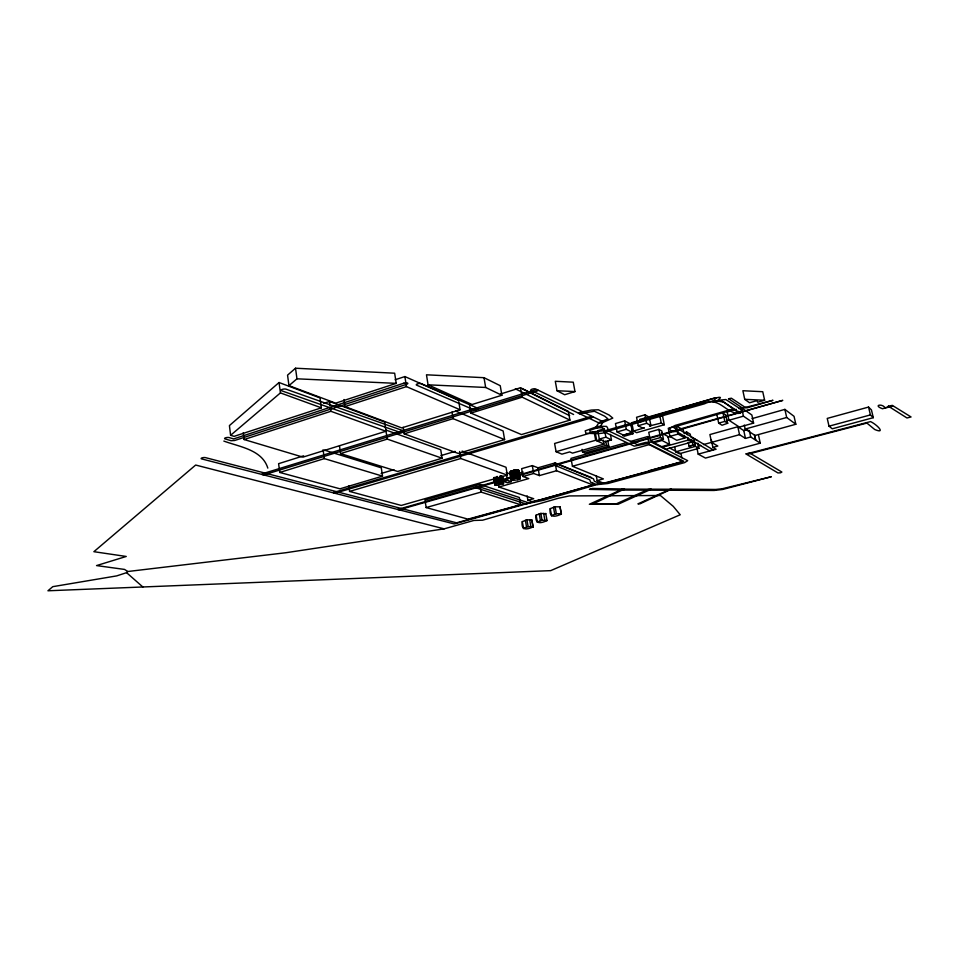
<?xml version="1.0" encoding="UTF-8"?>
<svg xmlns="http://www.w3.org/2000/svg" width="959" height="959" viewBox="0 0 959 959"><rect width="100%" height="100%" fill="white"/><g stroke="black" fill="none" stroke-linecap="round" stroke-linejoin="round"><path stroke-width="1.44" d="M518.819 470.425L520.198 478.517L516.673 477.93L511.722 479.476L510.488 471.576L516.362 470.018L518.675 470.294L518.363 471.217M497.062 485.218C515.966 481.322 487.616 482.821 496.798 485.23M503.367 483.288L502.252 476.635M510.691 472.523L510.548 471.528M520.198 478.517L517.908 479.752M520.054 478.733L518.615 470.258M503.175 483.588L502.013 476.407M511.674 479.512L512.777 480.435L517.632 479.836M126.588 572.667L127.739 571.516L285.77 552.744L444.161 528.853L473.89 520.449L482.605 520.198L558.222 498.284L569.346 495.923L660.391 495.503L673.254 506.352L680.219 514.767L550.682 570.641L47.95 590.78L52.781 586.668L116.698 575.891L126.588 572.667L142.855 586.98M279.045 382.521L229.417 425.592L230.604 435.302L234.104 436.357L321.373 407.839L319.982 397.901L279.045 382.521L280.424 392.902L230.604 435.302M295.528 368.22L287.556 375.137L288.959 385.638L335.674 403.164L396.211 383.36L394.652 373.207L295.528 368.22L296.966 378.817L288.959 385.638M503.007 483.72L501.833 476.323M511.818 479.38L510.608 471.492M495.18 484.055L494.245 477.486M519.634 479.044L518.232 470.114M502.72 483.899L501.437 476.227M512.262 479.104L511.015 471.253M495.503 483.875L494.82 478.601M502.552 483.983L501.257 476.191M533.12 526.899C527.654 529.38 520.677 531.298 522.307 521.6L526.959 519.874L531.777 519.862L533.12 526.899L531.777 519.862M545.695 513.425L547.062 520.557C541.344 523.278 534.571 524.969 536.081 515.187L540.84 513.413L545.851 513.736M561.387 514.072C555.585 516.841 548.74 518.531 550.25 508.63L555.117 506.808L559.996 506.832L561.387 514.072L559.996 506.832M537.268 522.02L542.039 520.257L547.062 520.557M551.473 515.546L556.352 513.736L561.231 513.748M523.47 528.349L528.133 526.635L532.952 526.611M495.791 483.732L495.024 478.505M676.778 429.944L675.46 430.915L709.24 450.718L713.184 449.843L679.559 429.764L677.653 429.74L397.673 509.445L454.278 523.938L529.236 502.995L478.961 486.704L476.251 486.908L475.173 487.556L525.076 503.667L456.568 522.823L205.55 457.647A2.493 0.707 -6.1 0 0 202.049 457.875A2.493 0.707 -6.1 0 0 201.678 458.917L399.088 509.816L782.784 400.359L676.778 429.944C672.043 431.982 682.592 430.375 678.469 429.644M323.818 403.319L329.488 401.449L384.547 421.996L387.256 439.102L442.087 458.222L440.732 449.735L385.902 430.028M395.132 379.764L404.89 376.563L458.546 400.347M244.113 439.534L330.879 411.291L385.938 431.238L302.936 457.131L244.113 439.534L243.262 432.689M343.993 399.519L345 406.58L406.448 386.621L460.092 409.757L458.774 401.689M303.631 455.825L278.601 463.677L279.752 472.451L339.977 488.814L382.521 476.143L381.286 467.812L324.502 450.155M500.622 393.981L520.509 387.736L568.315 411.315L569.934 420.126L521.444 434.571L470.905 413.113L469.359 403.811M501.881 395.252L472.092 404.506L428.062 384.823L426.479 374.801L484.007 377.69L500.238 385.698L501.881 395.252L485.662 387.46L428.062 384.823M460.092 409.757L401.701 427.894L345 406.58M279.752 472.451L324.322 458.606L382.521 476.143M339.498 445.935L340.577 453.607L387.256 439.102M403.2 427.33L404.195 433.84L453.08 418.651L504.602 439.594L503.127 430.951L455.645 411.087M470.905 413.113L522.164 397.182L569.934 420.126M574.992 391.56L564.659 394.724L557.011 390.733L555.297 381.286L573.254 382.185L574.992 391.56L557.011 390.733M381.143 473.494L393.945 469.67M440.888 455.621L455.117 451.377M442.087 458.222L397.649 471.468L340.577 453.607M504.602 439.594L458.222 453.415L404.195 433.84M348.8 485.985L349.567 491.416L460.752 458.51L507.371 475.149L506.016 467.249L462.13 451.102M648.392 417.86L659.552 414.6L662.621 416.362L664.299 424.753L661.242 423.027L649.471 425.976L650.909 425.58L649.243 417.165L644.975 414.803L636.56 417.273L638.214 425.724L642.482 428.014L644.388 427.894L633.431 431.059L631.801 422.691L638.634 420.701M603.211 440.025L603.978 444.125L572.511 453.127L569.694 451.917L561.914 454.146L556.076 451.689L554.602 443.478L594.136 431.946L597.733 431.706M624.657 420.869L615.462 423.554L617.069 431.958L623.362 435.098L632.484 432.485L630.866 424.142L624.657 420.869L626.287 429.296L632.484 432.485M556.076 451.689L595.695 440.253L596.738 440.744L600.574 439.63L599.339 439.054L597.769 430.735L604.314 428.829L605.896 437.172L611.458 439.893L610.415 434.379M617.069 431.958L626.287 429.296M638.214 425.724L646.642 423.279L650.909 425.58M599.339 439.054L605.896 437.172M611.458 439.893L605.021 441.739L601.329 439.989L597.493 441.092L603.978 444.125M664.299 424.753L636.632 432.689L633.431 431.059M632.928 433.744L624.285 436.225L622.667 435.41L631.322 432.929L632.928 433.744L631.322 425.436M658.881 429.404L648.752 432.293L650.358 440.409L653.331 441.967L663.436 439.126L661.818 431.023L658.881 429.404L660.511 437.544L663.436 439.126M591.499 477.558L555.129 462.921L538.011 467.8L532.305 465.606L521.648 468.663L523.003 476.491L528.781 478.577L498.884 487.016L498.452 484.451M582.065 449.339L582.569 452.049L606.52 445.204L608.821 446.235L607.79 440.816M507.371 475.149L401.246 505.441L349.567 491.416M608.821 446.235L584.954 453.044L582.569 452.049M764.623 400.239L757.742 402.205L756.687 400.73L749.518 402.768L744.735 399.328L742.877 390.721L762.753 391.716L764.623 400.239L744.735 399.328M731.142 410.884L727.186 412.01L728.936 420.258L739.401 427.067L753.606 423.111L751.856 415.007L741.655 407.899L739.029 408.642M733.767 410.14L736.392 409.385M479.812 484.415L424.993 500.023L426.156 507.551L467.992 519.143L520.593 504.758L519.346 497.505L479.812 484.415L481.07 492.075L520.593 504.758M518.903 473.255L523.158 472.032M626.323 442.638L571.001 458.402L572.427 466.266L603.379 478.913L597.181 480.615L596.258 475.64M630.578 441.428L647.601 436.585L650.178 437.915M502.828 476.287L503.715 481.478L507.575 480.387L511.219 481.646L509.9 473.89L506.244 472.583M523.003 476.491L533.683 473.458L539.378 475.592L556.532 470.749L592.866 484.954L592.41 482.497M511.219 481.646L507.383 482.737L503.715 481.478M673.745 426.707L668.267 428.265L669.897 436.381L676.766 440.289L684.894 438.023L684.354 435.338M650.358 440.409L660.511 437.544M718.675 423.135L724.8 421.409L727.665 423.267L722.019 425.245L718.675 423.135L716.948 414.911M728.936 420.258L743.429 416.17L753.606 423.111M426.156 507.551L481.07 492.075M572.427 466.266L649.183 444.616L682.604 461.543L648.991 470.761L649.926 471.193L603.583 483.192L597.181 480.615M668.003 437.304L670.88 436.501M683.827 432.869L686.704 432.053L690.204 434.103L690.744 436.753M752.024 418.627L784.882 409.385L794.052 416.338L795.826 424.262L755.141 435.482L745.167 429.057L744.304 425.053M669.586 444.461L661.686 446.666L654.038 442.722L662.022 440.469L669.586 444.461L667.991 436.489L661.686 433.084M725.699 415.151L727.665 423.267M669.897 436.381L678.133 434.079L684.894 438.023M691.823 442.039L688.322 440.049L662.393 447.254L666.037 449.184L691.823 442.039L691.283 439.39M696.881 447.769L698.188 454.146L705.488 458.078L760.247 443.154L750.705 436.98L745.455 438.407L743.788 430.591L737.831 426.743L709.9 434.559L711.53 442.411L717.811 446.031L712.885 447.397L711.266 439.642M745.167 429.057L786.68 417.489L795.826 424.262M688.226 442.207L689.03 446.127L692.937 445.048L695.131 446.247L694.064 441.02M674.645 446.63L675.687 451.821L695.359 446.367L698.943 448.321L697.876 443.13M697.996 446.103L700.741 445.348M703.486 444.58L739.521 434.667L745.455 438.407M698.943 448.321L679.392 453.727L675.687 451.821M527.138 495.911L527.894 500.298L533.719 498.704L498.884 487.016M868.554 407.072L827.233 418.412L829.02 426.18L832.256 428.793L873.289 417.68L871.431 409.901L868.554 407.072L870.412 414.923L873.289 417.68M698.188 454.146L716.085 449.244L712.885 447.397M743.788 430.591L747.708 429.512M592.866 484.954L540.96 499.651L531.957 501.641L527.894 500.298M829.02 426.18L870.412 414.923M497.265 483.228L496.306 476.707M580.663 412.13L591.391 410.068L598.332 409.769L609.061 415.007L612.801 418.1L602.468 422.643A2.302 0.623 -10.9 0 1 599.303 423.087A2.302 0.623 -10.9 0 1 599.735 422.116L607.982 418.891L604.781 416.254L594.436 411.267L580.95 413.437M670.581 489.09L637.915 503.871L639.905 503.847L671.252 489.246L622.619 489.114L589.353 504.266L618.231 504.218L651.233 489.174L647.984 489.534L616.577 503.715L593.321 503.751L624.489 489.006L592.506 488.455L589.425 489.378L621.624 490.037C628.205 489.426 620.509 488.323 621.672 490.037L714.083 490.469L722.559 489.474L771.348 476.719L722.151 488.778L715.714 489.462L670.641 489.09M516.901 470.006L518.375 477.822L516.769 470.006M501.905 482.629L500.814 476.155M296.966 378.817L396.211 383.36M517.512 470.018L518.975 477.846L517.404 470.018M502.252 482.653L501.042 476.167M519.49 477.906L517.956 470.066M444.161 528.853L195.66 465.043L93.886 551.689L126.24 556.46L96.547 565.582L124.562 569.43L127.739 571.516M223.843 441.068C239.534 446.894 262.179 449.687 267.813 468.112M280.424 392.902L321.373 407.839M597.769 430.735L599.015 431.322M569.682 415.679L515.307 388.815M573.602 414.504L522.943 389.174M669.49 447.961L681.082 453.979L681.837 457.767M689.03 446.127L691.259 447.326M697.337 440.541L693.753 438.527L695.359 446.367M691.331 437.172L693.525 438.407M725.939 415.079L723.062 413.173L724.8 421.409M511.531 480.027L510.164 471.972M522.307 521.6L523.65 528.661M536.081 515.187L537.448 522.343M550.25 508.63L551.629 515.882M784.882 409.385L786.68 417.489M758.593 435.482L760.247 443.154M754.553 434.954L755.668 440.121L754.469 434.978M749.303 430.459L750.705 436.98M741.655 407.899L743.429 416.17M737.831 426.743L739.521 434.667M726.562 419.239L727.437 423.339M691.871 439.797L692.937 445.048M686.704 432.053L687.243 434.727M687.783 437.388L688.322 440.049M683.803 432.665L683.264 429.98L676.491 425.94L678.133 434.079M659.552 414.6L661.242 423.027M644.975 414.803L646.642 423.279M647.601 436.585L649.183 444.616M605.74 441.116L606.52 445.204M595.191 432.449L596.738 440.744M594.136 431.946L595.695 440.253M555.129 462.921L556.532 470.749M555.117 506.808L556.352 513.736M553.475 507.143L554.71 514.072M538.011 467.8L539.378 475.592M543.669 513.413L544.868 520.257M520.509 387.736L522.164 397.182M540.84 513.413L542.039 520.257M532.305 465.606L533.683 473.458M539.222 513.736L540.42 520.581M529.704 519.862L530.866 526.623M518.375 470.162L519.898 478.865M526.959 519.874L528.133 526.635M517.74 470.042L519.203 477.858M517.153 470.006L518.627 477.822M525.364 520.198L526.539 526.947M516.637 470.006L517.98 477.822M516.362 470.018L517.848 477.834M516.218 470.03L517.56 477.846M515.93 470.054L517.416 477.858M515.786 470.066L517.129 477.882M515.63 470.078L516.973 477.894M515.331 470.114L516.829 477.906M515.175 470.126L516.529 477.954M515.031 470.15L516.374 477.966M514.875 470.174L516.218 477.99M514.563 470.222L516.062 478.014M514.42 470.246L515.762 478.062M514.264 470.27L515.606 478.085M513.964 470.33L515.451 478.121M513.808 470.354L515.151 478.181M513.652 470.389L514.995 478.205M513.365 470.461L514.851 478.241M513.209 470.497L514.551 478.313M513.065 470.533L514.408 478.349M512.921 470.569L514.132 478.421M512.645 470.641L513.988 478.457M512.514 470.677L513.844 478.493M512.37 470.725L513.58 478.577L512.118 470.809M511.986 470.845L513.209 478.709M511.746 470.941L512.969 478.793M511.519 471.025L512.861 478.841M511.411 471.073L512.645 478.925M511.207 471.157L512.442 479.021M510.835 471.349L512.022 479.248M510.296 471.756L511.71 480.183M506.688 475.184L507.575 480.387M501.617 476.263L502.876 483.804M484.007 377.69L485.662 387.46M500.562 476.143L501.785 482.629M500.43 476.143L501.533 482.617M500.166 476.143L501.401 482.617M500.035 476.143L501.125 482.629M499.975 477.45L500.994 482.629M499.831 477.462L500.706 482.653M499.687 477.474L500.562 482.653M499.387 477.498L500.418 482.677M499.243 477.51L500.118 482.701M499.088 477.534L499.963 482.713M498.788 477.57L499.819 482.737M498.632 477.582L499.507 482.773M498.476 477.606L499.351 482.797M498.177 477.654L499.195 482.821M498.021 477.678L498.896 482.868M497.865 477.702L498.74 482.892M497.709 477.738L498.584 482.916M497.194 476.503L498.44 482.952M497.038 476.527L498.129 483.012M496.894 476.563L497.985 483.048M496.594 476.635L497.829 483.084M496.45 476.671L497.541 483.156M496.39 478.038L497.122 483.264M496.103 478.121L496.978 483.312M495.983 478.157L496.714 483.384M495.719 478.241L496.594 483.432M495.587 478.289L496.342 483.516L495.347 478.373M495.24 478.421L496.007 483.648M494.329 477.438L495.419 483.911M494.029 477.618L495.359 485.122M493.909 477.714L495.132 485.05M493.729 477.894L494.904 484.954M459.613 451.497L460.752 458.51M452.001 412.034L453.08 418.651M404.89 376.563L406.448 386.621M329.488 401.449L330.088 405.669M330.483 408.474L330.879 411.291M323.087 449.711L324.322 458.606M603.846 428.985L603.846 431.73L634.211 446.127L647.745 443.406L683.743 461.231L607.095 482.749L598.296 483.648L596.618 484.259L597.193 484.643L607.874 483.516L684.726 462.586L687.687 460.656L651.413 442.147L645.515 442.447L637.399 444.652L607.946 430.543L603.858 431.274L606.711 431.562L704.577 403.775C718.77 396.403 725.591 412.921 738.358 413.413C741.115 413.533 742.29 411.435 740.468 408.99L725.855 399.543L717.847 400.323L720.293 397.889A2.362 0.635 -12.3 0 0 718.878 397.35A2.362 0.635 -12.3 0 0 715.929 398.345L712.657 401.617L721.887 401.078L736.116 410.164L737.087 413.377L741.211 412.442L735.433 410.452L723.805 402.049L715.09 400.706L703.678 402.684L605.597 430.579L590.264 432.113L589.761 430.375L600.286 426.755L603.187 421.756L535.59 388.934A2.553 0.767 -10.4 0 0 532.245 389.114A2.553 0.767 -10.4 0 0 531.046 390.361L598.74 422.871L596.102 426.959L585.194 430.855L585.925 433.252C590.972 433.24 613.964 435.794 606.591 426.419L599.243 426.287A2.278 0.611 -10.9 0 0 596.174 427.043A2.278 0.611 -10.9 0 0 596.93 427.762L602.48 427.702L603.846 428.985M333.468 492.53L336.693 492.686L591.307 417.812A2.338 0.647 -10.9 0 0 592.566 416.733A2.338 0.647 -10.9 0 0 589.557 416.913L333.468 492.53M639.953 419.395C637.747 422.871 644.088 421.912 642.914 419.143L716.013 397.673L639.953 419.395M892.529 406.137L882.448 408.75C872.486 405.046 882.676 403.367 884.881 407.731L892.529 406.137M669.921 428.253L669.622 428.781C670.545 433.3 682.916 431.886 674.081 427.882L677.234 426.048L733.839 409.565L730.962 409.505L675.112 425.424L669.921 428.253M554.146 465.007L589.725 479.728L590.684 482.233L595.959 484.283L525.748 503.871L543.118 500.394L600.202 483.588L594.376 481.298L593.441 478.781L557.958 464.336L554.146 465.007M638.095 441.631L633.851 442.387L638.095 441.631M728.576 398.74L742.314 407.935L747.361 407.779L772.978 400.299L747.301 406.964L744.556 406.928L731.405 398.225L728.576 398.74M888.334 406.184L906.974 417.968L911.05 416.973L892.314 405.381L888.334 406.184M746.306 453.811L748.535 454.039L866.912 423.075L874.728 429.512C886.332 434.379 876.97 424.501 870.532 421.6L746.09 454.015L777.953 472.943L780.578 472.799L781.885 472.044L749.926 453.175L746.306 453.811M403.823 383.192L233.66 438.91L229.189 437.58A2.589 0.767 -6.3 0 0 225.593 437.795A2.589 0.767 -6.3 0 0 225.089 438.922L231.107 440.708L234.679 440.493L406.508 384.343A2.697 0.875 -8.6 0 0 407.479 383.013A2.697 0.875 -8.6 0 0 403.823 383.192M524.333 393.262L262.97 473.602A2.326 0.635 -6.9 0 0 262.418 474.549A2.326 0.635 -6.9 0 0 265.643 474.333L536.489 391.236A2.541 0.767 -10.4 0 0 537.747 390.001A2.541 0.767 -10.4 0 0 534.427 390.157L524.333 393.262M399.951 432.329L281.598 390.757A2.793 0.911 -6.8 0 1 282.234 389.402A2.793 0.911 -6.8 0 1 286.118 389.198L404.063 431.035A2.421 0.707 -8.6 0 1 403.248 432.113A2.421 0.707 -8.6 0 1 399.951 432.329M473.626 409.697L416.614 385.158A2.685 0.863 -8.8 0 1 417.585 383.828A2.685 0.863 -8.8 0 1 421.217 383.648L477.99 408.342A2.481 0.743 -9.5 0 1 476.935 409.505A2.481 0.743 -9.5 0 1 473.626 409.697M579.68 413.581A2.374 0.671 -10.8 0 0 583.144 412.358A2.374 0.671 -10.8 0 0 579.596 412.418A2.374 0.671 -10.8 0 0 579.68 413.581"/></g></svg>
